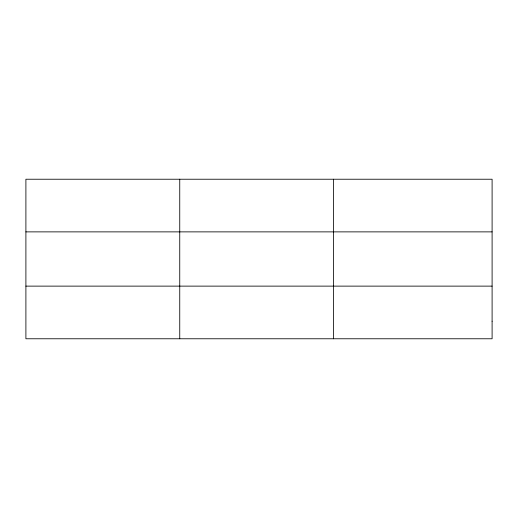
<?xml version="1.0" encoding="UTF-8"?>
<svg xmlns="http://www.w3.org/2000/svg" width="518" height="518" viewBox="0 0 518 518"><rect width="100%" height="100%" fill="white"/><g stroke="black" fill="none" stroke-linecap="round" stroke-linejoin="round"><path stroke-width="0.78" d="M179.746 338.772L179.746 179.228M333.592 338.772L333.592 179.228M25.9 231.876L492.1 231.876M25.9 286.124L492.1 286.124M492.1 321.225L492.1 338.772L25.9 338.772L25.9 179.228L492.1 179.228L492.1 321.225"/></g></svg>
